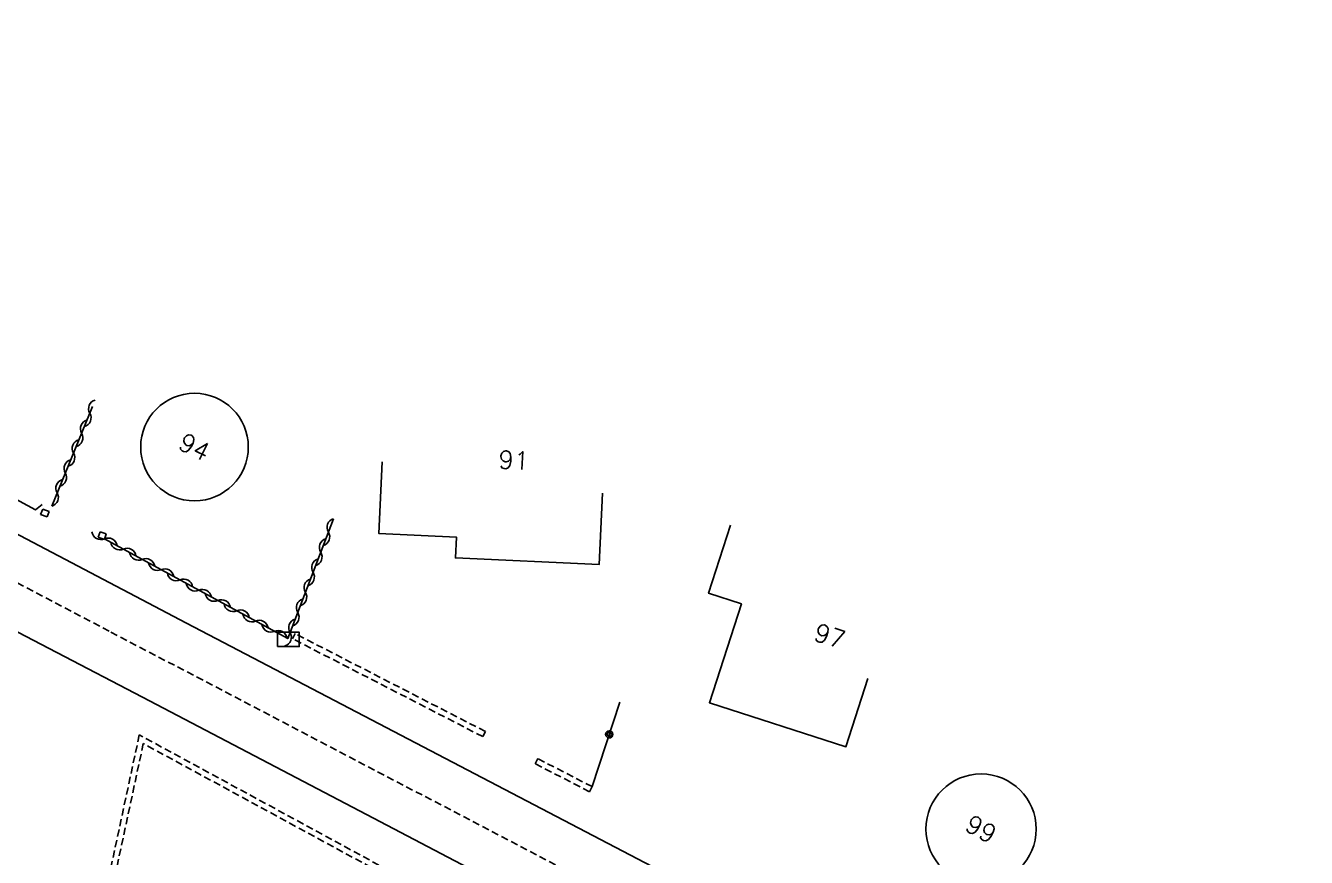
# Model space of a CAD drawing. Header units: millimetres. Extents: x 115000 to 116001, y 121999 to 123001.
# Drawn here: x 115241.7 to 115331, y 122279 to 122337 of the extents above; entities that cross this region are included whole.
import ezdxf
from ezdxf.enums import TextEntityAlignment as Align

# ---------------------------------------------------------------- set-up
doc = ezdxf.new("R2010")
doc.units = ezdxf.units.MM
doc.linetypes.add('DASHED', pattern=[0.75, 0.5, -0.25])
doc.layers.get('0').update_dxf_attribs({"linetype": 'CONTINUOUS'})
for name, color, linetype in [('W0001', 6, 'DASHED'), ('W0008', 7, 'CONTINUOUS'), ('W0100', 7, 'CONTINUOUS'), ('W0112', 1, 'DASHED'), ('W0310', 3, 'CONTINUOUS'), ('W0322', 7, 'CONTINUOUS'), ('W0991', 7, 'CONTINUOUS'), ('W1102', 7, 'CONTINUOUS'), ('W1471', 7, 'CONTINUOUS')]:
    doc.layers.add(name, color=color, linetype=linetype)
doc.styles.get("Standard").update_dxf_attribs({"font": 'romans.shx', "width": 0.85})

# ---------------------------------------------------------------- blocks, each defined once
blk = doc.blocks.new('T1471')
at = {"color": 0, "linetype": 'Continuous', "flags": 128}
blk.add_lwpolyline([(-0.75, -0.5), (-0.75, 0.5), (0.75, 0.5), (0.75, -0.5), (-0.75, -0.5)], dxfattribs=at)
blk = doc.blocks.new('t322o')
at = {"color": 0, "linetype": 'Continuous'}
for radius in [0.25, 0.15]:
    blk.add_circle((0, 0), radius, dxfattribs=at)
blk = doc.blocks.new('t310o')
at = {"color": 0, "linetype": 'Continuous'}
for centre, start, end in [((-0.5, 0.375), 216.8699, 323.1304), ((0.5, -0.375), 36.8699, 143.1303)]:
    blk.add_arc(centre, 0.625, start, end, dxfattribs=at)

msp = doc.modelspace()

# ---------------------------------------------------------------- linework, layer by layer
at = {"layer": 'W0001'}
msp.add_lwpolyline([(115000, 122380.879), (115023.897, 122373.07), (115057.721, 122362.653), (115069.883, 122358.552), (115141.998, 122339.91), (115152.854, 122335.37), (115173.623, 122329.316), (115181.444, 122327.082), (115187.369, 122325.269), (115192.06, 122323.458), (115196.964, 122321.22), (115205.566, 122316.827), (115221.19, 122308.621), (115247.656, 122294.741), (115282.048, 122276.734), (115324.769, 122254.298), (115347.924, 122242.266), (115350.302, 122241.559), (115356.131, 122239.624)], dxfattribs=at)
at = {"layer": 'W0008'}
for points in [[(115361.649, 122267.74), (115358.735, 122258.075), (115356.021, 122249.084), (115354.978, 122246.791), (115354.12, 122246.047), (115353.154, 122245.437), (115351.744, 122244.979), (115350.59, 122244.903), (115349.566, 122245.028), (115348.242, 122245.485), (115346.337, 122246.389), (115337.677, 122250.917), (115305.147, 122268.023), (115294.706, 122273.517), (115252.921, 122295.374), (115225.673, 122309.683)], [(115237.895, 122296.434), (115249.866, 122290.195), (115265.977, 122281.766), (115293.353, 122267.394), (115322.129, 122252.281), (115345.688, 122239.89), (115348.894, 122238.252), (115350.166, 122237.487), (115351.029, 122236.726), (115351.447, 122236.013), (115351.646, 122235.302), (115351.64, 122234.708), (115351.496, 122234.217), (115351.242, 122233.382), (115349.601, 122227.837), (115346.883, 122218.919)]]:
    msp.add_lwpolyline(points, dxfattribs=at)
at = {"layer": 'W0100'}
for points in [[(115266.568, 122306.623), (115266.333, 122301.629), (115271.756, 122301.374), (115271.688, 122299.919), (115281.706, 122299.447), (115281.942, 122304.441)], [(115290.874, 122302.206), (115289.338, 122297.448), (115291.631, 122296.708), (115289.405, 122289.812), (115298.919, 122286.741), (115300.456, 122291.499), (115300.456, 122291.499), (115300.456, 122291.499), (115300.456, 122291.499), (115300.456, 122291.499), (115300.456, 122291.499), (115300.456, 122291.499), (115300.456, 122291.499), (115300.456, 122291.499), (115300.456, 122291.499), (115300.456, 122291.499), (115300.456, 122291.499), (115300.456, 122291.499), (115300.456, 122291.499), (115300.456, 122291.499), (115300.456, 122291.499), (115300.456, 122291.499), (115300.456, 122291.499), (115300.456, 122291.499), (115300.456, 122291.499), (115300.456, 122291.499), (115300.456, 122291.499), (115300.456, 122291.499), (115300.456, 122291.499), (115300.456, 122291.499), (115300.456, 122291.499), (115300.456, 122291.499), (115300.456, 122291.499), (115300.456, 122291.499), (115300.456, 122291.499), (115300.456, 122291.499), (115300.456, 122291.499), (115300.456, 122291.499), (115300.456, 122291.499), (115300.456, 122291.499), (115300.456, 122291.499), (115300.456, 122291.499), (115300.456, 122291.499), (115300.456, 122291.499), (115300.456, 122291.499), (115300.456, 122291.499), (115300.456, 122291.499), (115300.456, 122291.499), (115300.456, 122291.499), (115300.456, 122291.499), (115300.456, 122291.499), (115300.456, 122291.499), (115300.456, 122291.499), (115300.456, 122291.499), (115300.456, 122291.499), (115300.456, 122291.499), (115300.456, 122291.499), (115300.456, 122291.499), (115300.456, 122291.499), (115300.456, 122291.499), (115300.456, 122291.499), (115300.456, 122291.499), (115300.456, 122291.499), (115300.456, 122291.499), (115300.456, 122291.499), (115300.456, 122291.499), (115300.456, 122291.499), (115300.456, 122291.499), (115300.456, 122291.499), (115300.456, 122291.499), (115300.456, 122291.499), (115300.456, 122291.499), (115300.456, 122291.499), (115300.456, 122291.499), (115300.456, 122291.499), (115300.456, 122291.499), (115300.456, 122291.499), (115300.456, 122291.499), (115300.456, 122291.499), (115300.456, 122291.499), (115300.456, 122291.499), (115300.456, 122291.499), (115300.456, 122291.499), (115300.456, 122291.499), (115300.456, 122291.499), (115300.456, 122291.499), (115300.456, 122291.499), (115300.456, 122291.499), (115300.456, 122291.499), (115300.456, 122291.499), (115300.456, 122291.499), (115300.456, 122291.499), (115300.456, 122291.499), (115300.456, 122291.499), (115300.456, 122291.499), (115300.456, 122291.499), (115300.456, 122291.499), (115300.456, 122291.499), (115300.456, 122291.499), (115300.456, 122291.499), (115300.456, 122291.499), (115300.456, 122291.499), (115300.456, 122291.499), (115300.456, 122291.499), (115300.456, 122291.499), (115300.456, 122291.499), (115300.456, 122291.499), (115300.456, 122291.499), (115300.456, 122291.499), (115300.456, 122291.499), (115300.456, 122291.499), (115300.456, 122291.499), (115300.456, 122291.499), (115300.456, 122291.499), (115300.456, 122291.499), (115300.456, 122291.499), (115300.456, 122291.499), (115300.456, 122291.499), (115300.456, 122291.499), (115300.456, 122291.499), (115300.456, 122291.499)]]:
    msp.add_lwpolyline(points, dxfattribs=at)
at = {"layer": 'W0112'}
for points in [[(115243.21, 122302.779), (115243.351, 122303.154), (115242.897, 122303.325), (115242.756, 122302.951), (115242.756, 122302.951), (115242.756, 122302.951), (115242.756, 122302.951), (115242.756, 122302.951), (115242.756, 122302.951), (115242.756, 122302.951), (115242.756, 122302.951), (115242.756, 122302.951), (115242.756, 122302.951), (115242.756, 122302.951), (115242.756, 122302.951), (115242.756, 122302.951), (115242.756, 122302.951), (115242.756, 122302.951), (115242.756, 122302.951), (115242.756, 122302.951), (115242.756, 122302.951), (115242.756, 122302.951), (115242.756, 122302.951), (115242.756, 122302.951), (115242.756, 122302.951), (115242.756, 122302.951), (115242.756, 122302.951), (115242.756, 122302.951), (115242.756, 122302.951), (115242.756, 122302.951), (115242.756, 122302.951), (115242.756, 122302.951), (115242.756, 122302.951), (115242.756, 122302.951), (115242.756, 122302.951), (115242.756, 122302.951), (115242.756, 122302.951), (115242.756, 122302.951), (115242.756, 122302.951), (115242.756, 122302.951), (115242.756, 122302.951), (115242.756, 122302.951), (115242.756, 122302.951), (115242.756, 122302.951), (115242.756, 122302.951), (115242.756, 122302.951), (115242.756, 122302.951), (115242.756, 122302.951), (115242.756, 122302.951), (115242.756, 122302.951), (115242.756, 122302.951), (115242.756, 122302.951), (115242.756, 122302.951), (115242.756, 122302.951), (115242.756, 122302.951), (115242.756, 122302.951), (115242.756, 122302.951), (115242.756, 122302.951), (115242.756, 122302.951), (115242.756, 122302.951), (115242.756, 122302.951), (115242.756, 122302.951), (115242.756, 122302.951), (115242.756, 122302.951), (115242.756, 122302.951), (115242.756, 122302.951), (115242.756, 122302.951), (115242.756, 122302.951), (115242.756, 122302.951), (115242.756, 122302.951), (115242.756, 122302.951), (115242.756, 122302.951), (115242.756, 122302.951), (115242.756, 122302.951), (115242.756, 122302.951), (115242.756, 122302.951), (115242.756, 122302.951), (115242.756, 122302.951), (115242.756, 122302.951), (115242.756, 122302.951), (115242.756, 122302.951), (115242.756, 122302.951), (115242.756, 122302.951), (115242.756, 122302.951), (115242.756, 122302.951), (115242.756, 122302.951), (115242.756, 122302.951), (115242.756, 122302.951), (115242.756, 122302.951), (115242.756, 122302.951), (115242.756, 122302.951), (115242.756, 122302.951), (115242.756, 122302.951), (115242.756, 122302.951), (115242.756, 122302.951), (115242.756, 122302.951), (115242.756, 122302.951), (115242.756, 122302.951), (115242.756, 122302.951), (115242.756, 122302.951), (115242.756, 122302.951), (115242.756, 122302.951), (115242.756, 122302.951), (115242.756, 122302.951), (115242.756, 122302.951), (115242.756, 122302.951), (115242.756, 122302.951), (115242.756, 122302.951), (115242.756, 122302.951), (115242.756, 122302.951), (115242.756, 122302.951), (115242.756, 122302.951), (115242.756, 122302.951), (115242.756, 122302.951), (115242.756, 122302.951), (115242.756, 122302.951), (115242.756, 122302.951), (115242.756, 122302.951), (115242.756, 122302.951), (115242.756, 122302.951)], [(115243.21, 122302.779), (115242.756, 122302.951), (115242.756, 122302.951), (115242.756, 122302.951), (115242.756, 122302.951), (115242.756, 122302.951), (115242.756, 122302.951), (115242.756, 122302.951), (115242.756, 122302.951), (115242.756, 122302.951), (115242.756, 122302.951), (115242.756, 122302.951), (115242.756, 122302.951), (115242.756, 122302.951), (115242.756, 122302.951), (115242.756, 122302.951), (115242.756, 122302.951), (115242.756, 122302.951), (115242.756, 122302.951), (115242.756, 122302.951), (115242.756, 122302.951), (115242.756, 122302.951), (115242.756, 122302.951), (115242.756, 122302.951), (115242.756, 122302.951), (115242.756, 122302.951), (115242.756, 122302.951), (115242.756, 122302.951), (115242.756, 122302.951), (115242.756, 122302.951), (115242.756, 122302.951), (115242.756, 122302.951), (115242.756, 122302.951), (115242.756, 122302.951), (115242.756, 122302.951), (115242.756, 122302.951), (115242.756, 122302.951), (115242.756, 122302.951), (115242.756, 122302.951), (115242.756, 122302.951), (115242.756, 122302.951), (115242.756, 122302.951), (115242.756, 122302.951), (115242.756, 122302.951), (115242.756, 122302.951), (115242.756, 122302.951), (115242.756, 122302.951), (115242.756, 122302.951), (115242.756, 122302.951), (115242.756, 122302.951), (115242.756, 122302.951), (115242.756, 122302.951), (115242.756, 122302.951), (115242.756, 122302.951), (115242.756, 122302.951), (115242.756, 122302.951), (115242.756, 122302.951), (115242.756, 122302.951), (115242.756, 122302.951), (115242.756, 122302.951), (115242.756, 122302.951), (115242.756, 122302.951), (115242.756, 122302.951), (115242.756, 122302.951), (115242.756, 122302.951), (115242.756, 122302.951), (115242.756, 122302.951), (115242.756, 122302.951), (115242.756, 122302.951), (115242.756, 122302.951), (115242.756, 122302.951), (115242.756, 122302.951), (115242.756, 122302.951), (115242.756, 122302.951), (115242.756, 122302.951), (115242.756, 122302.951), (115242.756, 122302.951), (115242.756, 122302.951), (115242.756, 122302.951), (115242.756, 122302.951), (115242.756, 122302.951), (115242.756, 122302.951), (115242.756, 122302.951), (115242.756, 122302.951), (115242.756, 122302.951), (115242.756, 122302.951), (115242.756, 122302.951), (115242.756, 122302.951), (115242.756, 122302.951), (115242.756, 122302.951), (115242.756, 122302.951), (115242.756, 122302.951), (115242.756, 122302.951), (115242.756, 122302.951), (115242.756, 122302.951), (115242.756, 122302.951), (115242.756, 122302.951), (115242.756, 122302.951), (115242.756, 122302.951), (115242.756, 122302.951), (115242.756, 122302.951), (115242.756, 122302.951), (115242.756, 122302.951), (115242.756, 122302.951), (115242.756, 122302.951), (115242.756, 122302.951), (115242.756, 122302.951), (115242.756, 122302.951), (115242.756, 122302.951), (115242.756, 122302.951), (115242.756, 122302.951), (115242.756, 122302.951), (115242.756, 122302.951), (115242.756, 122302.951), (115242.756, 122302.951), (115242.756, 122302.951), (115242.756, 122302.951), (115242.756, 122302.951), (115242.756, 122302.951), (115242.756, 122302.951)], [(115247.202, 122301.209), (115247.329, 122301.588), (115246.899, 122301.732), (115246.772, 122301.352), (115246.772, 122301.352), (115246.772, 122301.352), (115246.772, 122301.352), (115246.772, 122301.352), (115246.772, 122301.352), (115246.772, 122301.352), (115246.772, 122301.352), (115246.772, 122301.352), (115246.772, 122301.352), (115246.772, 122301.352), (115246.772, 122301.352), (115246.772, 122301.352), (115246.772, 122301.352), (115246.772, 122301.352), (115246.772, 122301.352), (115246.772, 122301.352), (115246.772, 122301.352), (115246.772, 122301.352), (115246.772, 122301.352), (115246.772, 122301.352), (115246.772, 122301.352), (115246.772, 122301.352), (115246.772, 122301.352), (115246.772, 122301.352), (115246.772, 122301.352), (115246.772, 122301.352), (115246.772, 122301.352), (115246.772, 122301.352), (115246.772, 122301.352), (115246.772, 122301.352), (115246.772, 122301.352), (115246.772, 122301.352), (115246.772, 122301.352), (115246.772, 122301.352), (115246.772, 122301.352), (115246.772, 122301.352), (115246.772, 122301.352), (115246.772, 122301.352), (115246.772, 122301.352), (115246.772, 122301.352), (115246.772, 122301.352), (115246.772, 122301.352), (115246.772, 122301.352), (115246.772, 122301.352), (115246.772, 122301.352), (115246.772, 122301.352), (115246.772, 122301.352), (115246.772, 122301.352), (115246.772, 122301.352), (115246.772, 122301.352), (115246.772, 122301.352), (115246.772, 122301.352), (115246.772, 122301.352), (115246.772, 122301.352), (115246.772, 122301.352), (115246.772, 122301.352), (115246.772, 122301.352), (115246.772, 122301.352), (115246.772, 122301.352), (115246.772, 122301.352), (115246.772, 122301.352), (115246.772, 122301.352), (115246.772, 122301.352), (115246.772, 122301.352), (115246.772, 122301.352), (115246.772, 122301.352), (115246.772, 122301.352), (115246.772, 122301.352), (115246.772, 122301.352), (115246.772, 122301.352), (115246.772, 122301.352), (115246.772, 122301.352), (115246.772, 122301.352), (115246.772, 122301.352), (115246.772, 122301.352), (115246.772, 122301.352), (115246.772, 122301.352), (115246.772, 122301.352), (115246.772, 122301.352), (115246.772, 122301.352), (115246.772, 122301.352), (115246.772, 122301.352), (115246.772, 122301.352), (115246.772, 122301.352), (115246.772, 122301.352), (115246.772, 122301.352), (115246.772, 122301.352), (115246.772, 122301.352), (115246.772, 122301.352), (115246.772, 122301.352), (115246.772, 122301.352), (115246.772, 122301.352), (115246.772, 122301.352), (115246.772, 122301.352), (115246.772, 122301.352), (115246.772, 122301.352), (115246.772, 122301.352), (115246.772, 122301.352), (115246.772, 122301.352), (115246.772, 122301.352), (115246.772, 122301.352), (115246.772, 122301.352), (115246.772, 122301.352), (115246.772, 122301.352), (115246.772, 122301.352), (115246.772, 122301.352), (115246.772, 122301.352), (115246.772, 122301.352), (115246.772, 122301.352), (115246.772, 122301.352), (115246.772, 122301.352), (115246.772, 122301.352), (115246.772, 122301.352), (115246.772, 122301.352), (115246.772, 122301.352), (115246.772, 122301.352)], [(115247.202, 122301.209), (115246.772, 122301.352), (115246.772, 122301.352), (115246.772, 122301.352), (115246.772, 122301.352), (115246.772, 122301.352), (115246.772, 122301.352), (115246.772, 122301.352), (115246.772, 122301.352), (115246.772, 122301.352), (115246.772, 122301.352), (115246.772, 122301.352), (115246.772, 122301.352), (115246.772, 122301.352), (115246.772, 122301.352), (115246.772, 122301.352), (115246.772, 122301.352), (115246.772, 122301.352), (115246.772, 122301.352), (115246.772, 122301.352), (115246.772, 122301.352), (115246.772, 122301.352), (115246.772, 122301.352), (115246.772, 122301.352), (115246.772, 122301.352), (115246.772, 122301.352), (115246.772, 122301.352), (115246.772, 122301.352), (115246.772, 122301.352), (115246.772, 122301.352), (115246.772, 122301.352), (115246.772, 122301.352), (115246.772, 122301.352), (115246.772, 122301.352), (115246.772, 122301.352), (115246.772, 122301.352), (115246.772, 122301.352), (115246.772, 122301.352), (115246.772, 122301.352), (115246.772, 122301.352), (115246.772, 122301.352), (115246.772, 122301.352), (115246.772, 122301.352), (115246.772, 122301.352), (115246.772, 122301.352), (115246.772, 122301.352), (115246.772, 122301.352), (115246.772, 122301.352), (115246.772, 122301.352), (115246.772, 122301.352), (115246.772, 122301.352), (115246.772, 122301.352), (115246.772, 122301.352), (115246.772, 122301.352), (115246.772, 122301.352), (115246.772, 122301.352), (115246.772, 122301.352), (115246.772, 122301.352), (115246.772, 122301.352), (115246.772, 122301.352), (115246.772, 122301.352), (115246.772, 122301.352), (115246.772, 122301.352), (115246.772, 122301.352), (115246.772, 122301.352), (115246.772, 122301.352), (115246.772, 122301.352), (115246.772, 122301.352), (115246.772, 122301.352), (115246.772, 122301.352), (115246.772, 122301.352), (115246.772, 122301.352), (115246.772, 122301.352), (115246.772, 122301.352), (115246.772, 122301.352), (115246.772, 122301.352), (115246.772, 122301.352), (115246.772, 122301.352), (115246.772, 122301.352), (115246.772, 122301.352), (115246.772, 122301.352), (115246.772, 122301.352), (115246.772, 122301.352), (115246.772, 122301.352), (115246.772, 122301.352), (115246.772, 122301.352), (115246.772, 122301.352), (115246.772, 122301.352), (115246.772, 122301.352), (115246.772, 122301.352), (115246.772, 122301.352), (115246.772, 122301.352), (115246.772, 122301.352), (115246.772, 122301.352), (115246.772, 122301.352), (115246.772, 122301.352), (115246.772, 122301.352), (115246.772, 122301.352), (115246.772, 122301.352), (115246.772, 122301.352), (115246.772, 122301.352), (115246.772, 122301.352), (115246.772, 122301.352), (115246.772, 122301.352), (115246.772, 122301.352), (115246.772, 122301.352), (115246.772, 122301.352), (115246.772, 122301.352), (115246.772, 122301.352), (115246.772, 122301.352), (115246.772, 122301.352), (115246.772, 122301.352), (115246.772, 122301.352), (115246.772, 122301.352), (115246.772, 122301.352), (115246.772, 122301.352), (115246.772, 122301.352), (115246.772, 122301.352), (115246.772, 122301.352), (115246.772, 122301.352)], [(115273.6, 122287.446), (115273.783, 122287.802), (115260.507, 122294.631), (115260.324, 122294.275), (115260.324, 122294.275), (115260.324, 122294.275), (115260.324, 122294.275), (115260.324, 122294.275), (115260.324, 122294.275), (115260.324, 122294.275), (115260.324, 122294.275), (115260.324, 122294.275), (115260.324, 122294.275), (115260.324, 122294.275), (115260.324, 122294.275), (115260.324, 122294.275), (115260.324, 122294.275), (115260.324, 122294.275), (115260.324, 122294.275), (115260.324, 122294.275), (115260.324, 122294.275), (115260.324, 122294.275), (115260.324, 122294.275), (115260.324, 122294.275), (115260.324, 122294.275), (115260.324, 122294.275), (115260.324, 122294.275), (115260.324, 122294.275), (115260.324, 122294.275), (115260.324, 122294.275), (115260.324, 122294.275), (115260.324, 122294.275), (115260.324, 122294.275), (115260.324, 122294.275), (115260.324, 122294.275), (115260.324, 122294.275), (115260.324, 122294.275), (115260.324, 122294.275), (115260.324, 122294.275), (115260.324, 122294.275), (115260.324, 122294.275), (115260.324, 122294.275), (115260.324, 122294.275), (115260.324, 122294.275), (115260.324, 122294.275), (115260.324, 122294.275), (115260.324, 122294.275), (115260.324, 122294.275), (115260.324, 122294.275), (115260.324, 122294.275), (115260.324, 122294.275), (115260.324, 122294.275), (115260.324, 122294.275), (115260.324, 122294.275), (115260.324, 122294.275), (115260.324, 122294.275), (115260.324, 122294.275), (115260.324, 122294.275), (115260.324, 122294.275), (115260.324, 122294.275), (115260.324, 122294.275), (115260.324, 122294.275), (115260.324, 122294.275), (115260.324, 122294.275), (115260.324, 122294.275), (115260.324, 122294.275), (115260.324, 122294.275), (115260.324, 122294.275), (115260.324, 122294.275), (115260.324, 122294.275), (115260.324, 122294.275), (115260.324, 122294.275), (115260.324, 122294.275), (115260.324, 122294.275), (115260.324, 122294.275), (115260.324, 122294.275), (115260.324, 122294.275), (115260.324, 122294.275), (115260.324, 122294.275), (115260.324, 122294.275), (115260.324, 122294.275), (115260.324, 122294.275), (115260.324, 122294.275), (115260.324, 122294.275), (115260.324, 122294.275), (115260.324, 122294.275), (115260.324, 122294.275), (115260.324, 122294.275), (115260.324, 122294.275), (115260.324, 122294.275), (115260.324, 122294.275), (115260.324, 122294.275), (115260.324, 122294.275), (115260.324, 122294.275), (115260.324, 122294.275), (115260.324, 122294.275), (115260.324, 122294.275), (115260.324, 122294.275), (115260.324, 122294.275), (115260.324, 122294.275), (115260.324, 122294.275), (115260.324, 122294.275), (115260.324, 122294.275), (115260.324, 122294.275), (115260.324, 122294.275), (115260.324, 122294.275), (115260.324, 122294.275), (115260.324, 122294.275), (115260.324, 122294.275), (115260.324, 122294.275), (115260.324, 122294.275), (115260.324, 122294.275), (115260.324, 122294.275), (115260.324, 122294.275), (115260.324, 122294.275), (115260.324, 122294.275), (115260.324, 122294.275), (115260.324, 122294.275), (115260.324, 122294.275), (115260.324, 122294.275)], [(115273.6, 122287.446), (115260.324, 122294.275), (115260.324, 122294.275), (115260.324, 122294.275), (115260.324, 122294.275), (115260.324, 122294.275), (115260.324, 122294.275), (115260.324, 122294.275), (115260.324, 122294.275), (115260.324, 122294.275), (115260.324, 122294.275), (115260.324, 122294.275), (115260.324, 122294.275), (115260.324, 122294.275), (115260.324, 122294.275), (115260.324, 122294.275), (115260.324, 122294.275), (115260.324, 122294.275), (115260.324, 122294.275), (115260.324, 122294.275), (115260.324, 122294.275), (115260.324, 122294.275), (115260.324, 122294.275), (115260.324, 122294.275), (115260.324, 122294.275), (115260.324, 122294.275), (115260.324, 122294.275), (115260.324, 122294.275), (115260.324, 122294.275), (115260.324, 122294.275), (115260.324, 122294.275), (115260.324, 122294.275), (115260.324, 122294.275), (115260.324, 122294.275), (115260.324, 122294.275), (115260.324, 122294.275), (115260.324, 122294.275), (115260.324, 122294.275), (115260.324, 122294.275), (115260.324, 122294.275), (115260.324, 122294.275), (115260.324, 122294.275), (115260.324, 122294.275), (115260.324, 122294.275), (115260.324, 122294.275), (115260.324, 122294.275), (115260.324, 122294.275), (115260.324, 122294.275), (115260.324, 122294.275), (115260.324, 122294.275), (115260.324, 122294.275), (115260.324, 122294.275), (115260.324, 122294.275), (115260.324, 122294.275), (115260.324, 122294.275), (115260.324, 122294.275), (115260.324, 122294.275), (115260.324, 122294.275), (115260.324, 122294.275), (115260.324, 122294.275), (115260.324, 122294.275), (115260.324, 122294.275), (115260.324, 122294.275), (115260.324, 122294.275), (115260.324, 122294.275), (115260.324, 122294.275), (115260.324, 122294.275), (115260.324, 122294.275), (115260.324, 122294.275), (115260.324, 122294.275), (115260.324, 122294.275), (115260.324, 122294.275), (115260.324, 122294.275), (115260.324, 122294.275), (115260.324, 122294.275), (115260.324, 122294.275), (115260.324, 122294.275), (115260.324, 122294.275), (115260.324, 122294.275), (115260.324, 122294.275), (115260.324, 122294.275), (115260.324, 122294.275), (115260.324, 122294.275), (115260.324, 122294.275), (115260.324, 122294.275), (115260.324, 122294.275), (115260.324, 122294.275), (115260.324, 122294.275), (115260.324, 122294.275), (115260.324, 122294.275), (115260.324, 122294.275), (115260.324, 122294.275), (115260.324, 122294.275), (115260.324, 122294.275), (115260.324, 122294.275), (115260.324, 122294.275), (115260.324, 122294.275), (115260.324, 122294.275), (115260.324, 122294.275), (115260.324, 122294.275), (115260.324, 122294.275), (115260.324, 122294.275), (115260.324, 122294.275), (115260.324, 122294.275), (115260.324, 122294.275), (115260.324, 122294.275), (115260.324, 122294.275), (115260.324, 122294.275), (115260.324, 122294.275), (115260.324, 122294.275), (115260.324, 122294.275), (115260.324, 122294.275), (115260.324, 122294.275), (115260.324, 122294.275), (115260.324, 122294.275), (115260.324, 122294.275), (115260.324, 122294.275), (115260.324, 122294.275), (115260.324, 122294.275), (115260.324, 122294.275)], [(115272.941, 122274.903), (115249.637, 122287.568), (115246.15, 122271.277)], [(115272.398, 122274.743), (115249.916, 122286.961), (115246.541, 122271.194)], [(115281.043, 122283.605), (115281.226, 122283.961), (115277.424, 122285.915), (115277.241, 122285.56), (115277.241, 122285.56), (115277.241, 122285.56), (115277.241, 122285.56), (115277.241, 122285.56), (115277.241, 122285.56), (115277.241, 122285.56), (115277.241, 122285.56), (115277.241, 122285.56), (115277.241, 122285.56), (115277.241, 122285.56), (115277.241, 122285.56), (115277.241, 122285.56), (115277.241, 122285.56), (115277.241, 122285.56), (115277.241, 122285.56), (115277.241, 122285.56), (115277.241, 122285.56), (115277.241, 122285.56), (115277.241, 122285.56), (115277.241, 122285.56), (115277.241, 122285.56), (115277.241, 122285.56), (115277.241, 122285.56), (115277.241, 122285.56), (115277.241, 122285.56), (115277.241, 122285.56), (115277.241, 122285.56), (115277.241, 122285.56), (115277.241, 122285.56), (115277.241, 122285.56), (115277.241, 122285.56), (115277.241, 122285.56), (115277.241, 122285.56), (115277.241, 122285.56), (115277.241, 122285.56), (115277.241, 122285.56), (115277.241, 122285.56), (115277.241, 122285.56), (115277.241, 122285.56), (115277.241, 122285.56), (115277.241, 122285.56), (115277.241, 122285.56), (115277.241, 122285.56), (115277.241, 122285.56), (115277.241, 122285.56), (115277.241, 122285.56), (115277.241, 122285.56), (115277.241, 122285.56), (115277.241, 122285.56), (115277.241, 122285.56), (115277.241, 122285.56), (115277.241, 122285.56), (115277.241, 122285.56), (115277.241, 122285.56), (115277.241, 122285.56), (115277.241, 122285.56), (115277.241, 122285.56), (115277.241, 122285.56), (115277.241, 122285.56), (115277.241, 122285.56), (115277.241, 122285.56), (115277.241, 122285.56), (115277.241, 122285.56), (115277.241, 122285.56), (115277.241, 122285.56), (115277.241, 122285.56), (115277.241, 122285.56), (115277.241, 122285.56), (115277.241, 122285.56), (115277.241, 122285.56), (115277.241, 122285.56), (115277.241, 122285.56), (115277.241, 122285.56), (115277.241, 122285.56), (115277.241, 122285.56), (115277.241, 122285.56), (115277.241, 122285.56), (115277.241, 122285.56), (115277.241, 122285.56), (115277.241, 122285.56), (115277.241, 122285.56), (115277.241, 122285.56), (115277.241, 122285.56), (115277.241, 122285.56), (115277.241, 122285.56), (115277.241, 122285.56), (115277.241, 122285.56), (115277.241, 122285.56), (115277.241, 122285.56), (115277.241, 122285.56), (115277.241, 122285.56), (115277.241, 122285.56), (115277.241, 122285.56), (115277.241, 122285.56), (115277.241, 122285.56), (115277.241, 122285.56), (115277.241, 122285.56), (115277.241, 122285.56), (115277.241, 122285.56), (115277.241, 122285.56), (115277.241, 122285.56), (115277.241, 122285.56), (115277.241, 122285.56), (115277.241, 122285.56), (115277.241, 122285.56), (115277.241, 122285.56), (115277.241, 122285.56), (115277.241, 122285.56), (115277.241, 122285.56), (115277.241, 122285.56), (115277.241, 122285.56), (115277.241, 122285.56), (115277.241, 122285.56), (115277.241, 122285.56), (115277.241, 122285.56), (115277.241, 122285.56)], [(115281.043, 122283.605), (115277.241, 122285.56), (115277.241, 122285.56), (115277.241, 122285.56), (115277.241, 122285.56), (115277.241, 122285.56), (115277.241, 122285.56), (115277.241, 122285.56), (115277.241, 122285.56), (115277.241, 122285.56), (115277.241, 122285.56), (115277.241, 122285.56), (115277.241, 122285.56), (115277.241, 122285.56), (115277.241, 122285.56), (115277.241, 122285.56), (115277.241, 122285.56), (115277.241, 122285.56), (115277.241, 122285.56), (115277.241, 122285.56), (115277.241, 122285.56), (115277.241, 122285.56), (115277.241, 122285.56), (115277.241, 122285.56), (115277.241, 122285.56), (115277.241, 122285.56), (115277.241, 122285.56), (115277.241, 122285.56), (115277.241, 122285.56), (115277.241, 122285.56), (115277.241, 122285.56), (115277.241, 122285.56), (115277.241, 122285.56), (115277.241, 122285.56), (115277.241, 122285.56), (115277.241, 122285.56), (115277.241, 122285.56), (115277.241, 122285.56), (115277.241, 122285.56), (115277.241, 122285.56), (115277.241, 122285.56), (115277.241, 122285.56), (115277.241, 122285.56), (115277.241, 122285.56), (115277.241, 122285.56), (115277.241, 122285.56), (115277.241, 122285.56), (115277.241, 122285.56), (115277.241, 122285.56), (115277.241, 122285.56), (115277.241, 122285.56), (115277.241, 122285.56), (115277.241, 122285.56), (115277.241, 122285.56), (115277.241, 122285.56), (115277.241, 122285.56), (115277.241, 122285.56), (115277.241, 122285.56), (115277.241, 122285.56), (115277.241, 122285.56), (115277.241, 122285.56), (115277.241, 122285.56), (115277.241, 122285.56), (115277.241, 122285.56), (115277.241, 122285.56), (115277.241, 122285.56), (115277.241, 122285.56), (115277.241, 122285.56), (115277.241, 122285.56), (115277.241, 122285.56), (115277.241, 122285.56), (115277.241, 122285.56), (115277.241, 122285.56), (115277.241, 122285.56), (115277.241, 122285.56), (115277.241, 122285.56), (115277.241, 122285.56), (115277.241, 122285.56), (115277.241, 122285.56), (115277.241, 122285.56), (115277.241, 122285.56), (115277.241, 122285.56), (115277.241, 122285.56), (115277.241, 122285.56), (115277.241, 122285.56), (115277.241, 122285.56), (115277.241, 122285.56), (115277.241, 122285.56), (115277.241, 122285.56), (115277.241, 122285.56), (115277.241, 122285.56), (115277.241, 122285.56), (115277.241, 122285.56), (115277.241, 122285.56), (115277.241, 122285.56), (115277.241, 122285.56), (115277.241, 122285.56), (115277.241, 122285.56), (115277.241, 122285.56), (115277.241, 122285.56), (115277.241, 122285.56), (115277.241, 122285.56), (115277.241, 122285.56), (115277.241, 122285.56), (115277.241, 122285.56), (115277.241, 122285.56), (115277.241, 122285.56), (115277.241, 122285.56), (115277.241, 122285.56), (115277.241, 122285.56), (115277.241, 122285.56), (115277.241, 122285.56), (115277.241, 122285.56), (115277.241, 122285.56), (115277.241, 122285.56), (115277.241, 122285.56), (115277.241, 122285.56), (115277.241, 122285.56), (115277.241, 122285.56), (115277.241, 122285.56)]]:
    msp.add_lwpolyline(points, dxfattribs=at)
at = {"layer": 'W0310'}
for points in [[(115243.525, 122303.529), (115246.377, 122310.471), (115246.377, 122310.471), (115246.377, 122310.471), (115246.377, 122310.471), (115246.377, 122310.471), (115246.377, 122310.471), (115246.377, 122310.471), (115246.377, 122310.471), (115246.377, 122310.471), (115246.377, 122310.471), (115246.377, 122310.471), (115246.377, 122310.471), (115246.377, 122310.471), (115246.377, 122310.471), (115246.377, 122310.471), (115246.377, 122310.471), (115246.377, 122310.471), (115246.377, 122310.471), (115246.377, 122310.471), (115246.377, 122310.471), (115246.377, 122310.471), (115246.377, 122310.471), (115246.377, 122310.471), (115246.377, 122310.471), (115246.377, 122310.471), (115246.377, 122310.471), (115246.377, 122310.471), (115246.377, 122310.471), (115246.377, 122310.471), (115246.377, 122310.471), (115246.377, 122310.471), (115246.377, 122310.471), (115246.377, 122310.471), (115246.377, 122310.471), (115246.377, 122310.471), (115246.377, 122310.471), (115246.377, 122310.471), (115246.377, 122310.471), (115246.377, 122310.471), (115246.377, 122310.471), (115246.377, 122310.471), (115246.377, 122310.471), (115246.377, 122310.471), (115246.377, 122310.471), (115246.377, 122310.471), (115246.377, 122310.471), (115246.377, 122310.471), (115246.377, 122310.471), (115246.377, 122310.471), (115246.377, 122310.471), (115246.377, 122310.471), (115246.377, 122310.471), (115246.377, 122310.471), (115246.377, 122310.471), (115246.377, 122310.471), (115246.377, 122310.471), (115246.377, 122310.471), (115246.377, 122310.471), (115246.377, 122310.471), (115246.377, 122310.471), (115246.377, 122310.471), (115246.377, 122310.471), (115246.377, 122310.471), (115246.377, 122310.471), (115246.377, 122310.471), (115246.377, 122310.471), (115246.377, 122310.471), (115246.377, 122310.471), (115246.377, 122310.471), (115246.377, 122310.471), (115246.377, 122310.471), (115246.377, 122310.471), (115246.377, 122310.471), (115246.377, 122310.471), (115246.377, 122310.471), (115246.377, 122310.471), (115246.377, 122310.471), (115246.377, 122310.471), (115246.377, 122310.471), (115246.377, 122310.471), (115246.377, 122310.471), (115246.377, 122310.471), (115246.377, 122310.471), (115246.377, 122310.471), (115246.377, 122310.471), (115246.377, 122310.471), (115246.377, 122310.471), (115246.377, 122310.471), (115246.377, 122310.471), (115246.377, 122310.471), (115246.377, 122310.471), (115246.377, 122310.471), (115246.377, 122310.471), (115246.377, 122310.471), (115246.377, 122310.471), (115246.377, 122310.471), (115246.377, 122310.471), (115246.377, 122310.471), (115246.377, 122310.471), (115246.377, 122310.471)], [(115246.377, 122310.471), (115246.377, 122310.471), (115246.377, 122310.471), (115246.377, 122310.471), (115246.377, 122310.471), (115246.377, 122310.471), (115246.377, 122310.471), (115246.377, 122310.471), (115246.377, 122310.471), (115246.377, 122310.471), (115246.377, 122310.471), (115246.377, 122310.471), (115246.377, 122310.471), (115246.377, 122310.471), (115246.377, 122310.471), (115246.377, 122310.471), (115246.377, 122310.471), (115246.377, 122310.471), (115246.377, 122310.471), (115246.377, 122310.471)], [(115263.178, 122302.648), (115259.988, 122294.289), (115247.163, 122301.27), (115247.163, 122301.27), (115247.163, 122301.27), (115247.163, 122301.27), (115247.163, 122301.27), (115247.163, 122301.27), (115247.163, 122301.27), (115247.163, 122301.27), (115247.163, 122301.27), (115247.163, 122301.27), (115247.163, 122301.27), (115247.163, 122301.27), (115247.163, 122301.27), (115247.163, 122301.27), (115247.163, 122301.27), (115247.163, 122301.27), (115247.163, 122301.27), (115247.163, 122301.27), (115247.163, 122301.27), (115247.163, 122301.27), (115247.163, 122301.27), (115247.163, 122301.27), (115247.163, 122301.27), (115247.163, 122301.27), (115247.163, 122301.27), (115247.163, 122301.27), (115247.163, 122301.27), (115247.163, 122301.27), (115247.163, 122301.27), (115247.163, 122301.27), (115247.163, 122301.27), (115247.163, 122301.27), (115247.163, 122301.27), (115247.163, 122301.27), (115247.163, 122301.27), (115247.163, 122301.27), (115247.163, 122301.27), (115247.163, 122301.27), (115247.163, 122301.27), (115247.163, 122301.27), (115247.163, 122301.27), (115247.163, 122301.27), (115247.163, 122301.27), (115247.163, 122301.27), (115247.163, 122301.27), (115247.163, 122301.27), (115247.163, 122301.27), (115247.163, 122301.27), (115247.163, 122301.27), (115247.163, 122301.27), (115247.163, 122301.27), (115247.163, 122301.27), (115247.163, 122301.27), (115247.163, 122301.27), (115247.163, 122301.27), (115247.163, 122301.27), (115247.163, 122301.27), (115247.163, 122301.27), (115247.163, 122301.27), (115247.163, 122301.27), (115247.163, 122301.27), (115247.163, 122301.27), (115247.163, 122301.27), (115247.163, 122301.27), (115247.163, 122301.27), (115247.163, 122301.27), (115247.163, 122301.27), (115247.163, 122301.27), (115247.163, 122301.27), (115247.163, 122301.27), (115247.163, 122301.27), (115247.163, 122301.27), (115247.163, 122301.27), (115247.163, 122301.27), (115247.163, 122301.27), (115247.163, 122301.27), (115247.163, 122301.27), (115247.163, 122301.27), (115247.163, 122301.27), (115247.163, 122301.27), (115247.163, 122301.27), (115247.163, 122301.27), (115247.163, 122301.27), (115247.163, 122301.27), (115247.163, 122301.27), (115247.163, 122301.27), (115247.163, 122301.27), (115247.163, 122301.27), (115247.163, 122301.27), (115247.163, 122301.27), (115247.163, 122301.27), (115247.163, 122301.27), (115247.163, 122301.27), (115247.163, 122301.27), (115247.163, 122301.27), (115247.163, 122301.27), (115247.163, 122301.27), (115247.163, 122301.27), (115247.163, 122301.27)], [(115247.163, 122301.27), (115247.163, 122301.27), (115247.163, 122301.27), (115247.163, 122301.27), (115247.163, 122301.27), (115247.163, 122301.27), (115247.163, 122301.27), (115247.163, 122301.27), (115247.163, 122301.27), (115247.163, 122301.27), (115247.163, 122301.27), (115247.163, 122301.27), (115247.163, 122301.27), (115247.163, 122301.27), (115247.163, 122301.27), (115247.163, 122301.27), (115247.163, 122301.27), (115247.163, 122301.27), (115247.163, 122301.27), (115247.163, 122301.27)]]:
    msp.add_lwpolyline(points, dxfattribs=at)
at = {"layer": 'W0322'}
for points in [[(115242.857, 122303.642), (115242.404, 122303.27), (115237.139, 122306.102)], [(115283.147, 122289.862), (115281.226, 122283.972), (115281.226, 122283.972), (115281.226, 122283.972), (115281.226, 122283.972), (115281.226, 122283.972), (115281.226, 122283.972), (115281.226, 122283.972), (115281.226, 122283.972), (115281.226, 122283.972), (115281.226, 122283.972), (115281.226, 122283.972), (115281.226, 122283.972), (115281.226, 122283.972), (115281.226, 122283.972), (115281.226, 122283.972), (115281.226, 122283.972), (115281.226, 122283.972), (115281.226, 122283.972), (115281.226, 122283.972), (115281.226, 122283.972), (115281.226, 122283.972), (115281.226, 122283.972), (115281.226, 122283.972), (115281.226, 122283.972), (115281.226, 122283.972), (115281.226, 122283.972), (115281.226, 122283.972), (115281.226, 122283.972), (115281.226, 122283.972), (115281.226, 122283.972), (115281.226, 122283.972), (115281.226, 122283.972), (115281.226, 122283.972), (115281.226, 122283.972), (115281.226, 122283.972), (115281.226, 122283.972), (115281.226, 122283.972), (115281.226, 122283.972), (115281.226, 122283.972), (115281.226, 122283.972), (115281.226, 122283.972), (115281.226, 122283.972), (115281.226, 122283.972), (115281.226, 122283.972), (115281.226, 122283.972), (115281.226, 122283.972), (115281.226, 122283.972), (115281.226, 122283.972), (115281.226, 122283.972), (115281.226, 122283.972), (115281.226, 122283.972), (115281.226, 122283.972), (115281.226, 122283.972), (115281.226, 122283.972), (115281.226, 122283.972), (115281.226, 122283.972), (115281.226, 122283.972), (115281.226, 122283.972), (115281.226, 122283.972), (115281.226, 122283.972), (115281.226, 122283.972), (115281.226, 122283.972), (115281.226, 122283.972), (115281.226, 122283.972), (115281.226, 122283.972), (115281.226, 122283.972), (115281.226, 122283.972), (115281.226, 122283.972), (115281.226, 122283.972), (115281.226, 122283.972), (115281.226, 122283.972), (115281.226, 122283.972), (115281.226, 122283.972), (115281.226, 122283.972), (115281.226, 122283.972), (115281.226, 122283.972), (115281.226, 122283.972), (115281.226, 122283.972), (115281.226, 122283.972), (115281.226, 122283.972), (115281.226, 122283.972), (115281.226, 122283.972), (115281.226, 122283.972), (115281.226, 122283.972), (115281.226, 122283.972), (115281.226, 122283.972), (115281.226, 122283.972), (115281.226, 122283.972), (115281.226, 122283.972), (115281.226, 122283.972), (115281.226, 122283.972), (115281.226, 122283.972), (115281.226, 122283.972), (115281.226, 122283.972), (115281.226, 122283.972), (115281.226, 122283.972), (115281.226, 122283.972), (115281.226, 122283.972), (115281.226, 122283.972), (115281.226, 122283.972)], [(115281.226, 122283.972), (115281.226, 122283.972), (115281.226, 122283.972), (115281.226, 122283.972), (115281.226, 122283.972), (115281.226, 122283.972), (115281.226, 122283.972), (115281.226, 122283.972), (115281.226, 122283.972), (115281.226, 122283.972), (115281.226, 122283.972), (115281.226, 122283.972), (115281.226, 122283.972), (115281.226, 122283.972), (115281.226, 122283.972), (115281.226, 122283.972), (115281.226, 122283.972), (115281.226, 122283.972), (115281.226, 122283.972), (115281.226, 122283.972)]]:
    msp.add_lwpolyline(points, dxfattribs=at)
at = {"layer": 'W1102'}
for centre, radius in [((115253.486, 122307.648), 3.752), ((115308.347, 122281.003), 3.842)]:
    msp.add_circle(centre, radius, dxfattribs=at)

# ---------------------------------------------------------------- block references
at = {"layer": 'W0310'}
for p, rotation in [((115246.185, 122310.004), 67.6655350192876), ((115245.615, 122308.616), 67.6655350192876), ((115245.045, 122307.229), 67.6655350192876), ((115244.475, 122305.841), 67.6655350192876), ((115243.905, 122304.454), 67.6655350192876), ((115262.821, 122301.714), 249.1118829125371), ((115247.206, 122301.247), 151.4393027469522), ((115248.523, 122300.529), 151.4393027469522), ((115262.287, 122300.312), 249.1118829125371), ((115249.841, 122299.812), 151.4393027469522), ((115251.158, 122299.095), 151.4393027469522), ((115261.752, 122298.911), 249.1118829125371), ((115252.476, 122298.378), 151.4393027469522), ((115253.793, 122297.661), 151.4393027469522), ((115261.217, 122297.509), 249.1118829125371), ((115255.111, 122296.944), 151.4393027469522), ((115260.682, 122296.108), 249.1118829125371), ((115256.428, 122296.227), 151.4393027469522), ((115257.746, 122295.51), 151.4393027469522), ((115259.063, 122294.792), 151.4393027469522), ((115260.147, 122294.707), 249.1118829125371)]:
    msp.add_blockref('t310o', p, dxfattribs=dict(at, rotation=rotation))
at = {"layer": 'W0322', "rotation": 251.9365392987008}
msp.add_blockref('t322o', (115282.411, 122287.604), dxfattribs=at)
at = {"layer": 'W1471'}
msp.add_blockref('T1471', (115260.036, 122294.228), dxfattribs=at)

# ---------------------------------------------------------------- texts
at = {"layer": 'W0991'}
for s, rotation, p in [('94', 333.02804, (115253.486, 122307.648)), ('91', 357.30002, (115275.758, 122306.735)), ('97', 342.10318, (115297.792, 122294.461)), ('99', 331.38446, (115308.347, 122281.003))]:
    msp.add_text(s, height=1.25, rotation=rotation, dxfattribs=at).set_placement(p, align=Align.MIDDLE)

doc.saveas('drawing.dxf')
